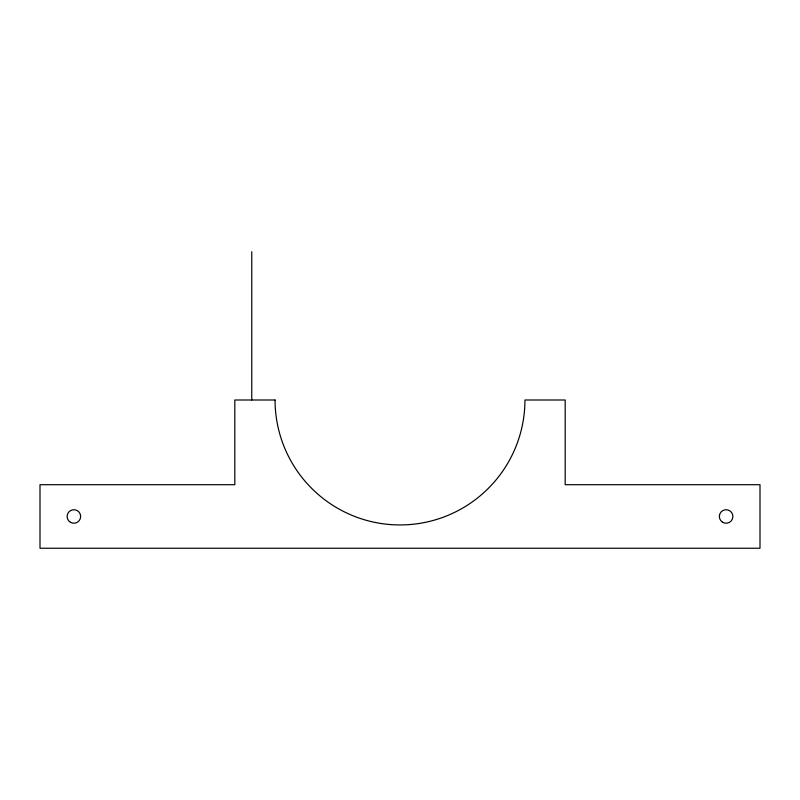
<?xml version="1.0" encoding="UTF-8"?>
<svg xmlns="http://www.w3.org/2000/svg" width="800" height="800" viewBox="0 0 800 800"><rect width="100%" height="100%" fill="white"/><g stroke="black" fill="none" stroke-linecap="round" stroke-linejoin="round"><path stroke-width="1.2" d="M251.76 251.76L251.76 400M275.06 400L234.82 400L234.82 484.71L40 484.71L40 548.24L760 548.24L760 484.71L565.18 484.71L565.18 400L524.94 400A124.94 124.94 0 0 1 400 524.94A124.94 124.94 0 0 1 275.06 400M70.49 522.34A6.78 6.78 0 0 0 80.66 516.47A6.78 6.78 0 0 0 70.49 510.6A6.78 6.78 0 0 0 70.49 522.34M722.54 522.23A6.78 6.78 0 0 0 732.89 516.69A6.78 6.78 0 0 0 722.92 510.5A6.78 6.78 0 0 0 722.54 522.23"/></g></svg>
